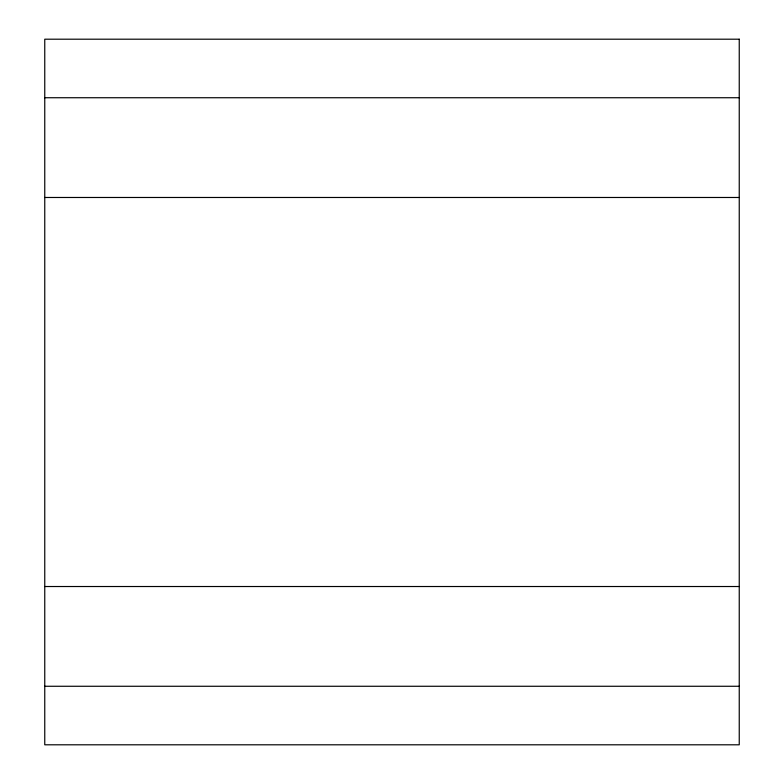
<?xml version="1.0" encoding="UTF-8"?>
<svg xmlns="http://www.w3.org/2000/svg" width="784" height="784" viewBox="0 0 784 784"><rect width="100%" height="100%" fill="white"/><g stroke="black" fill="none" stroke-linecap="round" stroke-linejoin="round"><path stroke-width="1.18" d="M44.757 97.735L739.243 97.735M44.757 197.48L739.243 197.48M44.757 586.52L739.243 586.52M44.757 686.265L739.243 686.265M739.243 39.2L44.757 39.2L44.757 744.8L739.243 744.8L739.243 39.2"/></g></svg>
